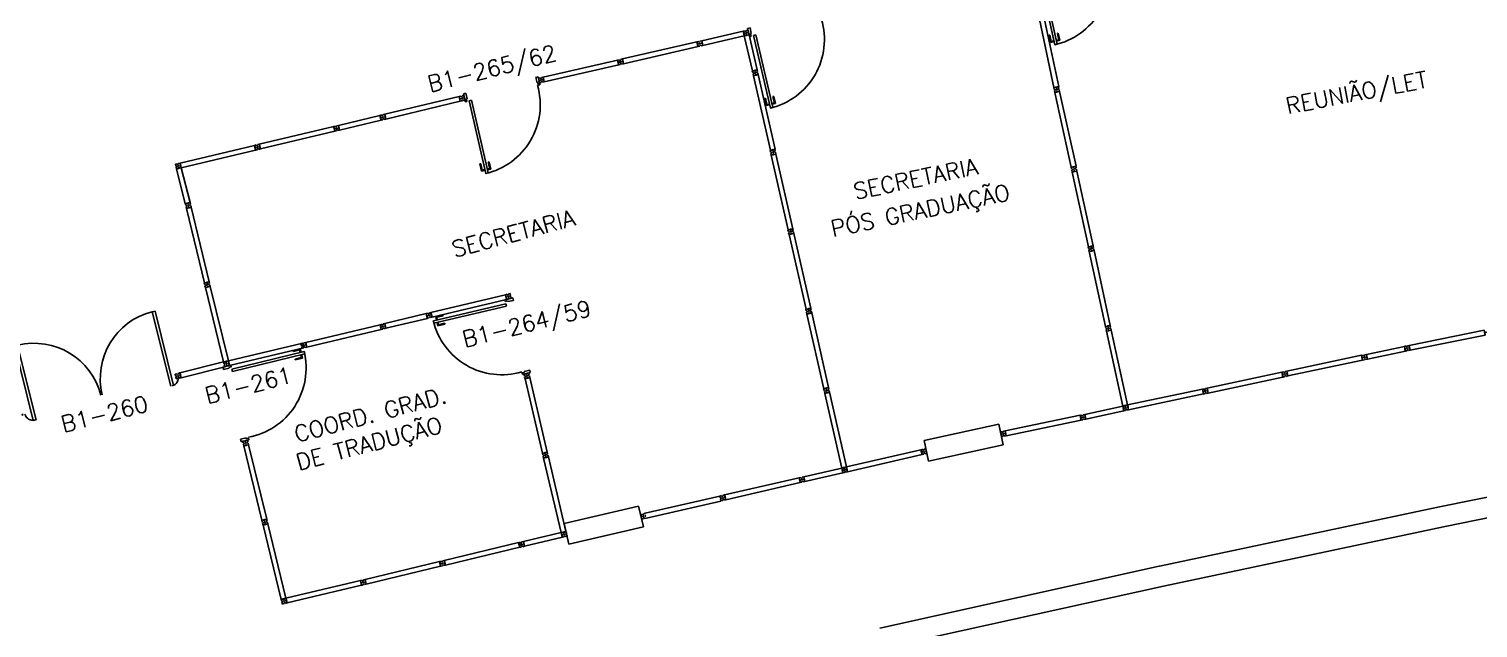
# Model space of a CAD drawing. Header units: millimetres. Extents: x 2757 to 3055, y 1102 to 1216.
# Drawn here: x 2809.81 to 2827.62, y 1180.28 to 1187.63 of the extents above; entities that cross this region are included whole.
import ezdxf

# ---------------------------------------------------------------- set-up
doc = ezdxf.new("R2010")
doc.units = ezdxf.units.MM
for name, color, linetype in [('BANC', 2, 'Continuous'), ('DIV', 2, 'Continuous'), ('ESC', 1, 'Continuous'), ('TEXTO', 2, 'Continuous'), ('TEXTO-ENDEREÇO', 2, 'Continuous')]:
    doc.layers.add(name, color=color, linetype=linetype)
doc.styles.add('UNB-100', font='simplex.shx', dxfattribs={"height": 0.2})
doc.styles.add('UNB-100-1', font='simplex.shx', dxfattribs={"height": 0.2})

# ---------------------------------------------------------------- blocks, each defined once
blk = doc.blocks.new('DIVMT-SLC')
for p, q in [((-0.03, 0.03), (-0.03, 0.006)), ((-0.008, 0.03), (-0.03, 0.03)), ((-0.0185, 0.006), (-0.03, 0.006)), ((-0.0185, -0.006), (-0.0185, 0.006)), ((-0.008, 0.03), (-0.008, 0.02)), ((-0.008, 0.02), (0.008, 0.02)), ((-0.0051, 0), (0.0051, 0)), ((0.0051, 0), (-0.0051, 0)), ((-0.0051, 0), (0.0051, 0)), ((0, -0.0051), (0, 0.0051)), ((0, 0.0051), (0, -0.0051)), ((0.008, 0.03), (0.008, 0.02)), ((0.008, 0.03), (0.03, 0.03)), ((0.0205, 0.006), (0.03, 0.006)), ((0.0205, -0.006), (0.0205, 0.006)), ((0.0205, 0.006), (0.0205, -0.006)), ((0.0205, 0.006), (0.03, 0.006)), ((0.97, 0.03), (0.03, 0.03)), ((0.03, 0.006), (0.03, 0.03)), ((0.03, -0.03), (0.03, 0.03)), ((0.03, -0.005), (0.03, 0.005)), ((0.97, -0.03), (0.97, 0.03)), ((0.97, 0.03), (0.97, 0.009)), ((0.97, 0.009), (0.97, 0.027)), ((0.9795, 0.006), (0.97, 0.006)), ((0.97, -0.005), (0.97, 0.005)), ((0.9795, 0.006), (0.9795, -0.006)), ((1.0051, 0), (0.9949, 0)), ((1, 0.0051), (1, -0.0051)), ((-0.0185, -0.006), (-0.03, -0.006)), ((-0.03, -0.03), (-0.03, -0.006)), ((-0.008, -0.03), (-0.03, -0.03)), ((-0.008, -0.03), (-0.008, -0.02)), ((-0.008, -0.02), (0.008, -0.02)), ((0.008, -0.03), (0.008, -0.02)), ((0.008, -0.03), (0.03, -0.03)), ((0.0205, -0.006), (0.03, -0.006)), ((0.0205, -0.006), (0.03, -0.006)), ((0.03, -0.006), (0.03, -0.03)), ((0.97, -0.03), (0.03, -0.03)), ((0.9795, -0.006), (0.97, -0.006)), ((0.97, -0.009), (0.97, -0.027))]:
    blk.add_line(p, q)
blk = doc.blocks.new('PDV2D-SLC')
at = {"layer": 'DIV'}
for p, q in [((0.03, 0.05), (0.06, 0.05)), ((0.03, 0.035), (0.03, 0.05)), ((0.03, -0.035), (0.03, 0.035)), ((0.06, 0.05), (0.06, -0.02)), ((0.941, 0.05), (0.941, -0.02)), ((0.971, 0.05), (0.941, 0.05)), ((0.971, 0.035), (0.971, 0.05)), ((0.971, -0.035), (0.971, 0.035)), ((0.03, -0.05), (0.03, -0.035)), ((0.05, -0.05), (0.03, -0.05)), ((0.05, -0.02), (0.06, -0.02)), ((0.05, -0.02), (0.05, -0.05)), ((0.079, -0.05), (0.109, -0.05)), ((0.079, -0.05), (0.079, -0.965)), ((0.109, -0.05), (0.109, -0.965)), ((0.951, -0.02), (0.941, -0.02)), ((0.951, -0.02), (0.951, -0.05)), ((0.951, -0.05), (0.971, -0.05)), ((0.971, -0.05), (0.971, -0.035)), ((0.109, -0.965), (0.079, -0.965))]:
    blk.add_line(p, q, dxfattribs=at)
at = {"layer": 'DIV', "color": 1}
for p, q in [((0.036, -0.925), (0.036, -0.835)), ((0.046, -0.835), (0.036, -0.835)), ((0.046, -0.915), (0.046, -0.835)), ((0.141, -0.915), (0.141, -0.835)), ((0.141, -0.835), (0.151, -0.835)), ((0.151, -0.925), (0.151, -0.835)), ((0.036, -0.925), (0.076, -0.925)), ((0.046, -0.915), (0.076, -0.915)), ((0.141, -0.915), (0.111, -0.915)), ((0.151, -0.925), (0.111, -0.925))]:
    blk.add_line(p, q, dxfattribs=at)
blk.add_arc((0.076, -0.1), 0.865, 270, 3.3214, dxfattribs=at)
blk = doc.blocks.new('ESCBSL-SLC')
for p, q in [((0.005, 3.105), (4.007, 3.105)), ((0.005, 3.105), (0.005, 2.905)), ((4.007, 3.105), (4.007, 0.005)), ((0.005, 2.905), (4.007, 2.905)), ((0.254, 1.755), (0.254, 2.905)), ((0.504, 1.755), (0.504, 2.905)), ((0.754, 1.755), (0.754, 2.905)), ((1.004, 1.755), (1.004, 2.905)), ((1.254, 1.755), (1.254, 2.905)), ((1.504, 1.755), (1.504, 2.905)), ((1.754, 1.755), (1.754, 2.905)), ((2.004, 1.755), (2.004, 2.905)), ((2.254, 1.755), (2.254, 2.905)), ((2.504, 1.755), (2.504, 2.905)), ((3.807, 2.905), (3.807, 0.005)), ((3.927, 2.905), (3.927, 0.005)), ((0.102, 1.755), (2.702, 1.755)), ((0.102, 1.755), (0.102, 1.655)), ((0.102, 1.655), (2.602, 1.655)), ((0.254, 1.555), (0.254, 1.655)), ((0.504, 1.555), (0.504, 1.655)), ((0.754, 1.555), (0.754, 1.655)), ((1.004, 1.555), (1.004, 1.655)), ((1.254, 1.555), (1.254, 1.655)), ((1.504, 1.555), (1.504, 1.655)), ((1.754, 1.555), (1.754, 1.655)), ((2.004, 1.555), (2.004, 1.655)), ((2.254, 1.555), (2.254, 1.655)), ((2.504, 1.252), (2.504, 1.655)), ((2.602, 1.655), (2.602, 1.252)), ((2.702, 1.755), (2.702, 1.152)), ((0.254, 1.555), (0.747, 1.555)), ((0.747, 1.555), (1.533, 1.555)), ((1.468, 1.555), (1.745, 1.555)), ((1.745, 1.555), (2.504, 1.555)), ((0.102, 1.252), (2.602, 1.252)), ((0.102, 1.252), (0.102, 1.152)), ((0.254, 1.352), (2.504, 1.352)), ((0.254, 1.252), (0.254, 1.352)), ((0.504, 1.252), (0.504, 1.352)), ((0.754, 1.252), (0.754, 1.352)), ((1.004, 1.252), (1.004, 1.352)), ((1.254, 1.252), (1.254, 1.352)), ((1.504, 1.252), (1.504, 1.352)), ((1.754, 1.252), (1.754, 1.352)), ((2.004, 1.252), (2.004, 1.352)), ((2.254, 1.252), (2.254, 1.352)), ((0.102, 1.152), (2.702, 1.152)), ((0.254, 0.005), (0.254, 1.152)), ((0.504, 0.005), (0.504, 1.152)), ((0.754, 0.005), (0.754, 1.152)), ((1.004, 0.005), (1.004, 1.152)), ((1.254, 0.005), (1.254, 1.152)), ((1.504, 0.005), (1.504, 1.152)), ((1.754, 0.005), (1.754, 1.152)), ((2.004, 0.005), (2.004, 1.152)), ((2.254, 0.005), (2.254, 1.152)), ((2.504, 0.005), (2.504, 1.152))]:
    blk.add_line(p, q)
blk = doc.blocks.new('PDVDP-SLC')
for p, q in [((0.112, 0.84), (0.112, -0.1)), ((0.147, 0.84), (0.112, 0.84)), ((0.147, 0.84), (0.147, -0.1)), ((1.853, 0.84), (1.888, 0.84)), ((1.853, 0.84), (1.853, -0.1)), ((1.888, 0.84), (1.888, -0.1)), ((0.009, 0), (-0.009, 0)), ((0, -0.012), (0, 0.01)), ((0.147, -0.1), (0.112, -0.1))]:
    blk.add_line(p, q)
for centre, radius, start, end in [((0.148, -0.002), 0.843, 0, 90), ((1.853, -0.002), 0.843, 90, 180), ((0.131, 0), 0.101, 180, 270), ((1.87, 0), 0.101, 270, 0)]:
    blk.add_arc(centre, radius, start, end)
blk = doc.blocks.new('MTT-SLC')
for p, q in [((-0.008, 0.03), (-0.03, 0.03)), ((-0.03, 0.03), (-0.03, 0.006)), ((-0.0185, 0.006), (-0.03, 0.006)), ((-0.0185, -0.006), (-0.0185, 0.006)), ((-0.008, 0.03), (-0.008, 0.02)), ((-0.008, 0.02), (0.008, 0.02)), ((-0.0051, 0), (0.0051, 0)), ((0, -0.0051), (0, 0.0051)), ((0.008, 0.03), (0.03, 0.03)), ((0.008, 0.03), (0.008, 0.02)), ((0.0205, -0.006), (0.0205, 0.006)), ((0.0205, 0.006), (0.03, 0.006)), ((0.03, 0.006), (0.03, 0.03)), ((-0.03, -0.03), (-0.03, -0.006)), ((-0.0185, -0.006), (-0.03, -0.006)), ((-0.008, -0.03), (-0.03, -0.03)), ((-0.008, -0.02), (0.008, -0.02)), ((-0.008, -0.03), (-0.008, -0.02)), ((0.008, -0.03), (0.008, -0.02)), ((0.008, -0.03), (0.03, -0.03)), ((0.0205, -0.006), (0.03, -0.006)), ((0.03, -0.006), (0.03, -0.03))]:
    blk.add_line(p, q)

msp = doc.modelspace()

# ---------------------------------------------------------------- linework, layer by layer
at = {"layer": 'BANC'}
for p, q in [((2830.592, 1182.462), (2827.144, 1181.763)), ((2830.642, 1182.217), (2827.193, 1181.518)), ((2827.142, 1181.762), (2823.7, 1181.034)), ((2827.193, 1181.518), (2823.751, 1180.789)), ((2823.697, 1181.033), (2820.262, 1180.275)), ((2823.751, 1180.789), (2820.315, 1180.031))]:
    msp.add_line(p, q, dxfattribs=at)
at = {"layer": 'DIV'}
for p, q in [((2818.643, 1187.618), (2818.62, 1187.612)), ((2818.643, 1187.618), (2818.62, 1187.612)), ((2818.644, 1187.618), (2818.62, 1187.612)), ((2818.623, 1187.601), (2818.62, 1187.612)), ((2818.623, 1187.601), (2818.62, 1187.612)), ((2818.623, 1187.601), (2818.62, 1187.612)), ((2818.648, 1187.596), (2818.643, 1187.618)), ((2818.648, 1187.596), (2818.643, 1187.618)), ((2818.648, 1187.596), (2818.644, 1187.618)), ((2818.037, 1187.479), (2818.016, 1187.474)), ((2818.016, 1187.474), (2818.021, 1187.45)), ((2818.032, 1187.453), (2818.021, 1187.45)), ((2818.035, 1187.441), (2818.024, 1187.439)), ((2818.029, 1187.415), (2818.024, 1187.439)), ((2818.035, 1187.441), (2818.032, 1187.453)), ((2818.037, 1187.479), (2818.039, 1187.469)), ((2818.039, 1187.469), (2818.055, 1187.472)), ((2818.047, 1187.45), (2818.056, 1187.452)), ((2818.056, 1187.452), (2818.047, 1187.45)), ((2818.047, 1187.45), (2818.056, 1187.452)), ((2818.05, 1187.456), (2818.053, 1187.446)), ((2818.053, 1187.446), (2818.05, 1187.456)), ((2818.053, 1187.482), (2818.074, 1187.487)), ((2818.053, 1187.482), (2818.055, 1187.472)), ((2818.07, 1187.461), (2818.079, 1187.464)), ((2818.07, 1187.461), (2818.079, 1187.464)), ((2818.07, 1187.461), (2818.073, 1187.45)), ((2818.073, 1187.45), (2818.07, 1187.461)), ((2818.073, 1187.45), (2818.082, 1187.452)), ((2818.073, 1187.45), (2818.082, 1187.452)), ((2818.585, 1187.604), (2818.074, 1187.487)), ((2818.087, 1187.428), (2818.074, 1187.487)), ((2818.079, 1187.464), (2818.074, 1187.487)), ((2818.082, 1187.453), (2818.08, 1187.463)), ((2818.082, 1187.452), (2818.087, 1187.428)), ((2818.598, 1187.546), (2818.087, 1187.428)), ((2818.585, 1187.604), (2818.608, 1187.61)), ((2818.585, 1187.604), (2818.608, 1187.61)), ((2818.585, 1187.604), (2818.608, 1187.61)), ((2818.598, 1187.546), (2818.585, 1187.604)), ((2818.585, 1187.604), (2818.59, 1187.584)), ((2818.59, 1187.583), (2818.585, 1187.604)), ((2818.59, 1187.583), (2818.585, 1187.604)), ((2818.59, 1187.583), (2818.585, 1187.604)), ((2818.59, 1187.584), (2818.586, 1187.601)), ((2818.59, 1187.583), (2818.6, 1187.585)), ((2818.59, 1187.583), (2818.6, 1187.585)), ((2818.59, 1187.583), (2818.6, 1187.585)), ((2818.6, 1187.583), (2818.59, 1187.581)), ((2818.593, 1187.57), (2818.591, 1187.58)), ((2818.602, 1187.571), (2818.593, 1187.569)), ((2818.593, 1187.567), (2818.603, 1187.57)), ((2818.593, 1187.567), (2818.598, 1187.546)), ((2818.594, 1187.567), (2818.603, 1187.569)), ((2818.594, 1187.567), (2818.603, 1187.569)), ((2818.594, 1187.567), (2818.599, 1187.546)), ((2818.594, 1187.567), (2818.599, 1187.546)), ((2818.594, 1187.566), (2818.598, 1187.549)), ((2818.598, 1187.546), (2818.657, 1187.559)), ((2818.622, 1187.551), (2818.598, 1187.546)), ((2818.699, 1187.117), (2818.598, 1187.546)), ((2818.599, 1187.546), (2818.657, 1187.559)), ((2818.599, 1187.546), (2818.657, 1187.559)), ((2818.622, 1187.551), (2818.599, 1187.546)), ((2818.622, 1187.551), (2818.599, 1187.546)), ((2818.6, 1187.585), (2818.603, 1187.569)), ((2818.6, 1187.585), (2818.603, 1187.569)), ((2818.6, 1187.585), (2818.603, 1187.57)), ((2818.6, 1187.583), (2818.602, 1187.571)), ((2818.611, 1187.598), (2818.608, 1187.61)), ((2818.611, 1187.598), (2818.608, 1187.61)), ((2818.611, 1187.598), (2818.608, 1187.61)), ((2818.611, 1187.598), (2818.623, 1187.601)), ((2818.611, 1187.598), (2818.623, 1187.601)), ((2818.611, 1187.598), (2818.623, 1187.601)), ((2818.626, 1187.583), (2818.616, 1187.581)), ((2818.626, 1187.583), (2818.616, 1187.581)), ((2818.616, 1187.581), (2818.626, 1187.583)), ((2818.616, 1187.581), (2818.626, 1187.583)), ((2818.626, 1187.583), (2818.616, 1187.581)), ((2818.616, 1187.581), (2818.626, 1187.583)), ((2818.626, 1187.583), (2818.616, 1187.581)), ((2818.62, 1187.587), (2818.622, 1187.577)), ((2818.62, 1187.587), (2818.622, 1187.577)), ((2818.622, 1187.577), (2818.62, 1187.587)), ((2818.62, 1187.587), (2818.622, 1187.577)), ((2818.62, 1187.587), (2818.622, 1187.577)), ((2818.622, 1187.577), (2818.62, 1187.587)), ((2818.62, 1187.587), (2818.622, 1187.577)), ((2818.62, 1187.587), (2818.622, 1187.577)), ((2818.622, 1187.577), (2818.62, 1187.587)), ((2818.62, 1187.587), (2818.622, 1187.577)), ((2818.631, 1187.563), (2818.62, 1187.56)), ((2818.62, 1187.56), (2818.631, 1187.563)), ((2818.62, 1187.56), (2818.631, 1187.563)), ((2818.631, 1187.563), (2818.62, 1187.56)), ((2818.62, 1187.56), (2818.631, 1187.563)), ((2818.631, 1187.563), (2818.62, 1187.56)), ((2818.62, 1187.56), (2818.622, 1187.551)), ((2818.62, 1187.56), (2818.622, 1187.551)), ((2818.62, 1187.56), (2818.622, 1187.551)), ((2818.62, 1187.56), (2818.622, 1187.551)), ((2818.62, 1187.56), (2818.622, 1187.551)), ((2818.62, 1187.56), (2818.622, 1187.551)), ((2818.623, 1187.551), (2818.633, 1187.554)), ((2818.623, 1187.551), (2818.633, 1187.554)), ((2818.623, 1187.551), (2818.632, 1187.554)), ((2818.631, 1187.563), (2818.634, 1187.554)), ((2818.631, 1187.563), (2818.634, 1187.554)), ((2818.631, 1187.563), (2818.634, 1187.554)), ((2818.631, 1187.563), (2818.634, 1187.554)), ((2818.631, 1187.563), (2818.633, 1187.554)), ((2818.631, 1187.563), (2818.633, 1187.554)), ((2818.633, 1187.554), (2818.657, 1187.559)), ((2818.634, 1187.554), (2818.657, 1187.559)), ((2818.634, 1187.554), (2818.657, 1187.559)), ((2818.648, 1187.596), (2818.639, 1187.594)), ((2818.648, 1187.596), (2818.639, 1187.594)), ((2818.648, 1187.596), (2818.639, 1187.594)), ((2818.639, 1187.594), (2818.642, 1187.578)), ((2818.639, 1187.594), (2818.642, 1187.578)), ((2818.639, 1187.594), (2818.642, 1187.578)), ((2818.652, 1187.581), (2818.642, 1187.578)), ((2818.652, 1187.581), (2818.642, 1187.578)), ((2818.652, 1187.581), (2818.642, 1187.578)), ((2818.652, 1187.581), (2818.657, 1187.559)), ((2818.652, 1187.581), (2818.657, 1187.559)), ((2818.652, 1187.581), (2818.657, 1187.559)), ((2818.757, 1187.131), (2818.657, 1187.559)), ((2818.05, 1187.42), (2818.029, 1187.415)), ((2818.048, 1187.43), (2818.064, 1187.433)), ((2818.05, 1187.42), (2818.048, 1187.43)), ((2818.066, 1187.424), (2818.064, 1187.433)), ((2818.066, 1187.424), (2818.087, 1187.428)), ((2818.699, 1187.117), (2818.757, 1187.131)), ((2818.719, 1187.122), (2818.702, 1187.118)), ((2818.724, 1187.114), (2818.722, 1187.123)), ((2818.723, 1187.123), (2818.733, 1187.125)), ((2818.736, 1187.116), (2818.724, 1187.114)), ((2818.74, 1187.096), (2818.73, 1187.094)), ((2818.736, 1187.09), (2818.733, 1187.1)), ((2818.736, 1187.116), (2818.734, 1187.126)), ((2818.757, 1187.131), (2818.737, 1187.126)), ((2818.737, 1187.126), (2818.754, 1187.13)), ((2815.105, 1186.744), (2815.164, 1186.758)), ((2815.129, 1186.749), (2815.105, 1186.744)), ((2815.132, 1186.781), (2815.123, 1186.779)), ((2815.132, 1186.781), (2815.123, 1186.779)), ((2815.123, 1186.779), (2815.132, 1186.781)), ((2815.126, 1186.785), (2815.129, 1186.775)), ((2815.126, 1186.785), (2815.129, 1186.775)), ((2815.129, 1186.775), (2815.126, 1186.785)), ((2815.126, 1186.785), (2815.129, 1186.775)), ((2815.126, 1186.759), (2815.138, 1186.761)), ((2815.126, 1186.759), (2815.129, 1186.749)), ((2815.138, 1186.761), (2815.14, 1186.752)), ((2814.119, 1186.57), (2813.609, 1186.448)), ((2814.119, 1186.57), (2814.124, 1186.55)), ((2814.133, 1186.512), (2814.119, 1186.57)), ((2814.124, 1186.55), (2814.119, 1186.567)), ((2814.133, 1186.549), (2814.124, 1186.547)), ((2814.127, 1186.536), (2814.124, 1186.546)), ((2814.133, 1186.549), (2814.136, 1186.537)), ((2814.16, 1186.549), (2814.15, 1186.547)), ((2814.154, 1186.553), (2814.156, 1186.543)), ((2813.572, 1186.44), (2813.55, 1186.434)), ((2813.55, 1186.434), (2813.556, 1186.411)), ((2813.567, 1186.414), (2813.556, 1186.411)), ((2813.57, 1186.402), (2813.559, 1186.399)), ((2813.564, 1186.376), (2813.559, 1186.399)), ((2813.586, 1186.381), (2813.564, 1186.376)), ((2813.57, 1186.402), (2813.567, 1186.414)), ((2813.572, 1186.44), (2813.574, 1186.43)), ((2813.574, 1186.43), (2813.59, 1186.434)), ((2813.582, 1186.411), (2813.591, 1186.413)), ((2813.591, 1186.413), (2813.582, 1186.411)), ((2813.582, 1186.411), (2813.591, 1186.413)), ((2813.583, 1186.391), (2813.599, 1186.395)), ((2813.586, 1186.381), (2813.583, 1186.391)), ((2813.585, 1186.417), (2813.588, 1186.407)), ((2813.588, 1186.407), (2813.585, 1186.417)), ((2813.587, 1186.443), (2813.609, 1186.448)), ((2813.587, 1186.443), (2813.59, 1186.434)), ((2813.601, 1186.385), (2813.599, 1186.395)), ((2813.601, 1186.385), (2813.623, 1186.39)), ((2813.605, 1186.423), (2813.614, 1186.425)), ((2813.605, 1186.423), (2813.614, 1186.425)), ((2813.605, 1186.423), (2813.608, 1186.411)), ((2813.608, 1186.411), (2813.605, 1186.423)), ((2813.608, 1186.411), (2813.617, 1186.413)), ((2813.608, 1186.411), (2813.617, 1186.413)), ((2813.623, 1186.39), (2813.609, 1186.448)), ((2813.614, 1186.425), (2813.609, 1186.448)), ((2813.617, 1186.414), (2813.615, 1186.424)), ((2813.617, 1186.413), (2813.623, 1186.39)), ((2814.133, 1186.512), (2813.623, 1186.39)), ((2814.136, 1186.537), (2814.127, 1186.535)), ((2814.128, 1186.532), (2814.132, 1186.515)), ((2811.605, 1185.97), (2811.628, 1185.976)), ((2811.61, 1185.949), (2811.605, 1185.97)), ((2811.61, 1185.949), (2811.62, 1185.951)), ((2811.614, 1185.933), (2811.624, 1185.936)), ((2811.614, 1185.933), (2811.619, 1185.912)), ((2811.619, 1185.912), (2811.677, 1185.927)), ((2811.643, 1185.918), (2811.619, 1185.912)), ((2811.727, 1185.485), (2811.619, 1185.912)), ((2811.62, 1185.951), (2811.624, 1185.936)), ((2811.631, 1185.965), (2811.628, 1185.976)), ((2811.631, 1185.965), (2811.642, 1185.968)), ((2811.636, 1185.947), (2811.646, 1185.95)), ((2811.646, 1185.95), (2811.636, 1185.947)), ((2811.663, 1185.985), (2811.64, 1185.979)), ((2811.642, 1185.968), (2811.64, 1185.979)), ((2811.64, 1185.953), (2811.642, 1185.943)), ((2811.642, 1185.943), (2811.64, 1185.953)), ((2811.64, 1185.953), (2811.642, 1185.943)), ((2811.64, 1185.927), (2811.652, 1185.93)), ((2811.652, 1185.93), (2811.64, 1185.927)), ((2811.64, 1185.927), (2811.643, 1185.918)), ((2811.64, 1185.927), (2811.643, 1185.918)), ((2811.643, 1185.918), (2811.653, 1185.921)), ((2811.652, 1185.93), (2811.654, 1185.921)), ((2811.652, 1185.93), (2811.654, 1185.921)), ((2811.654, 1185.921), (2811.677, 1185.927)), ((2811.668, 1185.963), (2811.658, 1185.961)), ((2811.658, 1185.961), (2811.662, 1185.946)), ((2811.672, 1185.948), (2811.662, 1185.946)), ((2811.668, 1185.963), (2811.663, 1185.985)), ((2811.672, 1185.948), (2811.677, 1185.927)), ((2811.785, 1185.5), (2811.677, 1185.927)), ((2811.727, 1185.485), (2811.785, 1185.5)), ((2811.748, 1185.491), (2811.73, 1185.486)), ((2811.753, 1185.482), (2811.751, 1185.491)), ((2811.752, 1185.492), (2811.761, 1185.494)), ((2811.765, 1185.485), (2811.753, 1185.482)), ((2811.765, 1185.485), (2811.762, 1185.494)), ((2811.785, 1185.5), (2811.765, 1185.495)), ((2811.765, 1185.495), (2811.783, 1185.499)), ((2811.769, 1185.465), (2811.759, 1185.462)), ((2811.765, 1185.459), (2811.762, 1185.469)), ((2814.689, 1184.136), (2814.179, 1184.014)), ((2814.702, 1184.078), (2814.193, 1183.956)), ((2814.702, 1184.078), (2814.689, 1184.136)), ((2814.689, 1184.136), (2814.693, 1184.115)), ((2814.693, 1184.115), (2814.689, 1184.133)), ((2814.703, 1184.115), (2814.694, 1184.113)), ((2814.697, 1184.102), (2814.694, 1184.112)), ((2814.706, 1184.103), (2814.697, 1184.101)), ((2814.698, 1184.098), (2814.702, 1184.08)), ((2814.703, 1184.115), (2814.706, 1184.103)), ((2814.73, 1184.115), (2814.72, 1184.113)), ((2814.723, 1184.119), (2814.726, 1184.109)), ((2814.142, 1184.005), (2814.12, 1184)), ((2814.12, 1184), (2814.126, 1183.977)), ((2814.137, 1183.98), (2814.126, 1183.977)), ((2814.14, 1183.968), (2814.129, 1183.965)), ((2814.134, 1183.942), (2814.129, 1183.965)), ((2814.156, 1183.947), (2814.134, 1183.942)), ((2814.14, 1183.968), (2814.137, 1183.98)), ((2814.142, 1184.005), (2814.144, 1183.996)), ((2814.144, 1183.996), (2814.159, 1183.999)), ((2814.151, 1183.977), (2814.161, 1183.979)), ((2814.161, 1183.979), (2814.151, 1183.977)), ((2814.151, 1183.977), (2814.161, 1183.979)), ((2814.153, 1183.957), (2814.169, 1183.961)), ((2814.156, 1183.947), (2814.153, 1183.957)), ((2814.158, 1183.973), (2814.155, 1183.983)), ((2814.155, 1183.983), (2814.158, 1183.973)), ((2814.157, 1184.009), (2814.179, 1184.014)), ((2814.157, 1184.009), (2814.159, 1183.999)), ((2814.171, 1183.951), (2814.169, 1183.961)), ((2814.171, 1183.951), (2814.193, 1183.956)), ((2814.175, 1183.989), (2814.184, 1183.991)), ((2814.175, 1183.989), (2814.184, 1183.991)), ((2814.178, 1183.977), (2814.175, 1183.989)), ((2814.175, 1183.989), (2814.178, 1183.977)), ((2814.178, 1183.977), (2814.187, 1183.979)), ((2814.178, 1183.977), (2814.187, 1183.979)), ((2814.184, 1183.991), (2814.179, 1184.014)), ((2814.193, 1183.956), (2814.179, 1184.014)), ((2814.187, 1183.98), (2814.184, 1183.99)), ((2814.187, 1183.979), (2814.193, 1183.956)), ((2826.711, 1183.734), (2826.244, 1183.635)), ((2826.723, 1183.675), (2826.711, 1183.734)), ((2826.711, 1183.734), (2826.715, 1183.714)), ((2826.715, 1183.714), (2826.711, 1183.731)), ((2826.725, 1183.713), (2826.716, 1183.711)), ((2826.718, 1183.7), (2826.716, 1183.71)), ((2826.728, 1183.701), (2826.718, 1183.699)), ((2826.719, 1183.696), (2826.723, 1183.678)), ((2826.725, 1183.713), (2826.728, 1183.701)), ((2826.751, 1183.712), (2826.741, 1183.71)), ((2826.745, 1183.716), (2826.747, 1183.706)), ((2812.198, 1183.542), (2811.66, 1183.407)), ((2826.207, 1183.627), (2826.185, 1183.623)), ((2826.185, 1183.623), (2826.19, 1183.599)), ((2826.201, 1183.602), (2826.19, 1183.599)), ((2826.204, 1183.59), (2826.192, 1183.588)), ((2826.197, 1183.564), (2826.192, 1183.588)), ((2826.219, 1183.569), (2826.197, 1183.564)), ((2826.204, 1183.59), (2826.201, 1183.602)), ((2826.207, 1183.627), (2826.209, 1183.618)), ((2826.209, 1183.618), (2826.224, 1183.621)), ((2826.216, 1183.599), (2826.226, 1183.601)), ((2826.226, 1183.601), (2826.216, 1183.599)), ((2826.216, 1183.599), (2826.226, 1183.601)), ((2826.217, 1183.578), (2826.233, 1183.582)), ((2826.219, 1183.569), (2826.217, 1183.578)), ((2826.22, 1183.605), (2826.222, 1183.595)), ((2826.222, 1183.595), (2826.22, 1183.605)), ((2826.222, 1183.631), (2826.244, 1183.635)), ((2826.222, 1183.631), (2826.224, 1183.621)), ((2826.235, 1183.572), (2826.233, 1183.582)), ((2826.235, 1183.572), (2826.256, 1183.577)), ((2826.239, 1183.61), (2826.249, 1183.612)), ((2826.239, 1183.61), (2826.249, 1183.612)), ((2826.239, 1183.61), (2826.242, 1183.598)), ((2826.242, 1183.598), (2826.239, 1183.61)), ((2826.242, 1183.598), (2826.251, 1183.6)), ((2826.242, 1183.598), (2826.251, 1183.6)), ((2826.256, 1183.577), (2826.244, 1183.635)), ((2826.249, 1183.612), (2826.244, 1183.635)), ((2826.251, 1183.601), (2826.249, 1183.611)), ((2826.251, 1183.6), (2826.256, 1183.577)), ((2826.723, 1183.675), (2826.256, 1183.577)), ((2811.623, 1183.398), (2811.601, 1183.393)), ((2811.601, 1183.393), (2811.607, 1183.37)), ((2811.618, 1183.372), (2811.607, 1183.37)), ((2811.621, 1183.361), (2811.61, 1183.358)), ((2811.616, 1183.335), (2811.61, 1183.358)), ((2811.637, 1183.34), (2811.616, 1183.335)), ((2811.621, 1183.361), (2811.618, 1183.372)), ((2811.623, 1183.398), (2811.625, 1183.389)), ((2811.625, 1183.389), (2811.641, 1183.392)), ((2811.633, 1183.37), (2811.643, 1183.372)), ((2811.643, 1183.372), (2811.633, 1183.37)), ((2811.633, 1183.37), (2811.643, 1183.372)), ((2811.635, 1183.35), (2811.65, 1183.354)), ((2811.637, 1183.34), (2811.635, 1183.35)), ((2811.637, 1183.376), (2811.639, 1183.366)), ((2811.639, 1183.366), (2811.637, 1183.376)), ((2811.638, 1183.402), (2811.66, 1183.407)), ((2811.638, 1183.402), (2811.641, 1183.392)), ((2811.653, 1183.344), (2811.65, 1183.354)), ((2811.653, 1183.344), (2811.674, 1183.349)), ((2811.656, 1183.382), (2811.666, 1183.384)), ((2811.656, 1183.382), (2811.666, 1183.384)), ((2811.656, 1183.382), (2811.659, 1183.37)), ((2811.659, 1183.37), (2811.656, 1183.382)), ((2811.659, 1183.37), (2811.668, 1183.373)), ((2811.659, 1183.37), (2811.668, 1183.373)), ((2811.674, 1183.349), (2811.66, 1183.407)), ((2811.666, 1183.384), (2811.66, 1183.407)), ((2811.668, 1183.374), (2811.666, 1183.383)), ((2811.668, 1183.373), (2811.674, 1183.349)), ((2812.212, 1183.483), (2811.674, 1183.349)), ((2823.25, 1183.001), (2822.784, 1182.899)), ((2823.263, 1182.943), (2823.25, 1183.001)), ((2823.25, 1183.001), (2823.254, 1182.981)), ((2823.254, 1182.981), (2823.25, 1182.998)), ((2823.284, 1182.983), (2823.287, 1182.974)), ((2822.746, 1182.89), (2822.725, 1182.886)), ((2822.725, 1182.886), (2822.73, 1182.862)), ((2822.741, 1182.865), (2822.73, 1182.862)), ((2822.744, 1182.853), (2822.733, 1182.85)), ((2822.738, 1182.827), (2822.733, 1182.85)), ((2822.759, 1182.832), (2822.738, 1182.827)), ((2822.744, 1182.853), (2822.741, 1182.865)), ((2822.746, 1182.89), (2822.749, 1182.881)), ((2822.749, 1182.881), (2822.764, 1182.884)), ((2822.756, 1182.862), (2822.766, 1182.864)), ((2822.766, 1182.864), (2822.756, 1182.862)), ((2822.756, 1182.862), (2822.766, 1182.864)), ((2822.757, 1182.841), (2822.773, 1182.845)), ((2822.759, 1182.832), (2822.757, 1182.841)), ((2822.76, 1182.868), (2822.762, 1182.858)), ((2822.762, 1182.858), (2822.76, 1182.868)), ((2822.762, 1182.894), (2822.784, 1182.899)), ((2822.762, 1182.894), (2822.764, 1182.884)), ((2822.775, 1182.835), (2822.773, 1182.845)), ((2822.775, 1182.835), (2822.797, 1182.84)), ((2822.779, 1182.873), (2822.789, 1182.875)), ((2822.779, 1182.873), (2822.789, 1182.875)), ((2822.779, 1182.873), (2822.782, 1182.861)), ((2822.782, 1182.861), (2822.779, 1182.873)), ((2822.782, 1182.861), (2822.791, 1182.863)), ((2822.782, 1182.861), (2822.791, 1182.863)), ((2822.797, 1182.84), (2822.784, 1182.899)), ((2822.789, 1182.875), (2822.784, 1182.899)), ((2822.791, 1182.864), (2822.789, 1182.874)), ((2822.791, 1182.863), (2822.797, 1182.84)), ((2823.263, 1182.943), (2822.797, 1182.84)), ((2823.264, 1182.98), (2823.255, 1182.978)), ((2823.257, 1182.967), (2823.255, 1182.977)), ((2823.267, 1182.968), (2823.258, 1182.966)), ((2823.258, 1182.963), (2823.262, 1182.946)), ((2823.264, 1182.98), (2823.267, 1182.968)), ((2823.291, 1182.98), (2823.281, 1182.977)), ((2821.726, 1182.777), (2820.807, 1182.576)), ((2821.781, 1182.523), (2821.726, 1182.777)), ((2820.791, 1182.47), (2820.77, 1182.465)), ((2820.77, 1182.465), (2820.775, 1182.442)), ((2820.791, 1182.47), (2820.794, 1182.46)), ((2820.794, 1182.46), (2820.809, 1182.464)), ((2820.807, 1182.437), (2820.805, 1182.447)), ((2820.805, 1182.447), (2820.807, 1182.437)), ((2820.863, 1182.322), (2820.807, 1182.576)), ((2820.807, 1182.473), (2820.829, 1182.478)), ((2820.807, 1182.473), (2820.809, 1182.464)), ((2820.824, 1182.453), (2820.834, 1182.455)), ((2820.824, 1182.453), (2820.834, 1182.455)), ((2820.827, 1182.441), (2820.824, 1182.453)), ((2820.824, 1182.453), (2820.827, 1182.441)), ((2821.781, 1182.523), (2820.863, 1182.322)), ((2820.786, 1182.444), (2820.775, 1182.442)), ((2820.789, 1182.433), (2820.778, 1182.43)), ((2820.783, 1182.407), (2820.778, 1182.43)), ((2820.804, 1182.411), (2820.783, 1182.407)), ((2820.789, 1182.433), (2820.786, 1182.444)), ((2820.801, 1182.441), (2820.811, 1182.443)), ((2820.811, 1182.443), (2820.801, 1182.441)), ((2820.801, 1182.441), (2820.811, 1182.443)), ((2820.802, 1182.421), (2820.818, 1182.425)), ((2820.804, 1182.411), (2820.802, 1182.421)), ((2820.82, 1182.415), (2820.818, 1182.425)), ((2820.82, 1182.415), (2820.841, 1182.419)), ((2820.827, 1182.441), (2820.836, 1182.443)), ((2820.827, 1182.441), (2820.836, 1182.443)), ((2819.293, 1182.124), (2819.271, 1182.119)), ((2819.271, 1182.119), (2819.277, 1182.095)), ((2819.288, 1182.098), (2819.277, 1182.095)), ((2819.291, 1182.086), (2819.288, 1182.098)), ((2819.293, 1182.124), (2819.295, 1182.114)), ((2819.295, 1182.114), (2819.311, 1182.118)), ((2819.302, 1182.095), (2819.312, 1182.097)), ((2819.312, 1182.097), (2819.302, 1182.095)), ((2819.302, 1182.095), (2819.312, 1182.097)), ((2819.306, 1182.101), (2819.308, 1182.091)), ((2819.308, 1182.091), (2819.306, 1182.101)), ((2819.308, 1182.127), (2819.33, 1182.132)), ((2819.308, 1182.127), (2819.311, 1182.118)), ((2819.326, 1182.107), (2819.335, 1182.109)), ((2819.326, 1182.107), (2819.335, 1182.109)), ((2819.326, 1182.107), (2819.329, 1182.095)), ((2819.329, 1182.095), (2819.326, 1182.107)), ((2819.329, 1182.095), (2819.338, 1182.097)), ((2819.329, 1182.095), (2819.338, 1182.097)), ((2819.795, 1182.239), (2819.33, 1182.132)), ((2819.343, 1182.074), (2819.33, 1182.132)), ((2819.335, 1182.109), (2819.33, 1182.132)), ((2819.338, 1182.098), (2819.335, 1182.108)), ((2819.338, 1182.097), (2819.343, 1182.074)), ((2819.809, 1182.181), (2819.343, 1182.074)), ((2819.809, 1182.181), (2819.795, 1182.239)), ((2819.795, 1182.239), (2819.8, 1182.219)), ((2819.8, 1182.219), (2819.796, 1182.236)), ((2819.81, 1182.218), (2819.801, 1182.216)), ((2819.803, 1182.205), (2819.801, 1182.215)), ((2819.813, 1182.206), (2819.803, 1182.204)), ((2819.804, 1182.201), (2819.808, 1182.184)), ((2819.81, 1182.218), (2819.813, 1182.206)), ((2819.836, 1182.218), (2819.826, 1182.215)), ((2819.83, 1182.222), (2819.832, 1182.212)), ((2819.291, 1182.086), (2819.279, 1182.084)), ((2819.285, 1182.06), (2819.279, 1182.084)), ((2819.306, 1182.065), (2819.285, 1182.06)), ((2819.304, 1182.075), (2819.32, 1182.079)), ((2819.306, 1182.065), (2819.304, 1182.075)), ((2819.322, 1182.069), (2819.32, 1182.079)), ((2819.322, 1182.069), (2819.343, 1182.074)), ((2817.299, 1181.771), (2816.383, 1181.559)), ((2817.358, 1181.517), (2817.299, 1181.771)), ((2817.381, 1181.684), (2818.297, 1181.893)), ((2817.394, 1181.625), (2818.311, 1181.834)), ((2816.442, 1181.305), (2816.383, 1181.559)), ((2817.344, 1181.675), (2817.322, 1181.67)), ((2817.322, 1181.67), (2817.328, 1181.647)), ((2817.339, 1181.649), (2817.328, 1181.647)), ((2817.342, 1181.638), (2817.33, 1181.635)), ((2817.336, 1181.612), (2817.33, 1181.635)), ((2817.357, 1181.617), (2817.336, 1181.612)), ((2817.342, 1181.638), (2817.339, 1181.649)), ((2817.344, 1181.675), (2817.346, 1181.665)), ((2817.346, 1181.665), (2817.362, 1181.669)), ((2817.353, 1181.647), (2817.363, 1181.649)), ((2817.363, 1181.649), (2817.353, 1181.647)), ((2817.353, 1181.647), (2817.363, 1181.649)), ((2817.355, 1181.627), (2817.371, 1181.63)), ((2817.357, 1181.617), (2817.355, 1181.627)), ((2817.359, 1181.643), (2817.357, 1181.653)), ((2817.357, 1181.653), (2817.359, 1181.643)), ((2817.359, 1181.679), (2817.381, 1181.684)), ((2817.359, 1181.679), (2817.362, 1181.669)), ((2817.373, 1181.62), (2817.371, 1181.63)), ((2817.373, 1181.62), (2817.394, 1181.625)), ((2817.377, 1181.658), (2817.386, 1181.66)), ((2817.377, 1181.658), (2817.386, 1181.66)), ((2817.38, 1181.647), (2817.377, 1181.658)), ((2817.377, 1181.658), (2817.38, 1181.647)), ((2817.38, 1181.647), (2817.389, 1181.649)), ((2817.38, 1181.647), (2817.389, 1181.649)), ((2816.347, 1181.447), (2815.883, 1181.337)), ((2816.361, 1181.389), (2815.897, 1181.278)), ((2816.347, 1181.447), (2816.352, 1181.427)), ((2816.361, 1181.389), (2816.347, 1181.447)), ((2816.352, 1181.427), (2816.348, 1181.445)), ((2816.362, 1181.426), (2816.353, 1181.424)), ((2816.355, 1181.413), (2816.353, 1181.423)), ((2816.365, 1181.415), (2816.356, 1181.412)), ((2816.356, 1181.41), (2816.36, 1181.392)), ((2816.362, 1181.426), (2816.365, 1181.415)), ((2816.388, 1181.426), (2816.378, 1181.424)), ((2816.382, 1181.43), (2816.385, 1181.42)), ((2817.358, 1181.517), (2816.442, 1181.305)), ((2815.846, 1181.328), (2815.824, 1181.323)), ((2815.824, 1181.323), (2815.83, 1181.299)), ((2815.841, 1181.302), (2815.83, 1181.299)), ((2815.844, 1181.29), (2815.833, 1181.288)), ((2815.838, 1181.264), (2815.833, 1181.288)), ((2815.86, 1181.27), (2815.838, 1181.264)), ((2815.844, 1181.29), (2815.841, 1181.302)), ((2815.846, 1181.328), (2815.848, 1181.318)), ((2815.848, 1181.318), (2815.864, 1181.322)), ((2815.856, 1181.299), (2815.866, 1181.302)), ((2815.866, 1181.302), (2815.856, 1181.299)), ((2815.856, 1181.299), (2815.866, 1181.302)), ((2815.857, 1181.279), (2815.873, 1181.283)), ((2815.86, 1181.27), (2815.857, 1181.279)), ((2815.859, 1181.306), (2815.862, 1181.296)), ((2815.862, 1181.296), (2815.859, 1181.306)), ((2815.861, 1181.332), (2815.883, 1181.337)), ((2815.861, 1181.332), (2815.864, 1181.322)), ((2815.875, 1181.273), (2815.873, 1181.283)), ((2815.875, 1181.273), (2815.897, 1181.278)), ((2815.879, 1181.311), (2815.888, 1181.313)), ((2815.879, 1181.311), (2815.888, 1181.313)), ((2815.879, 1181.311), (2815.882, 1181.299)), ((2815.882, 1181.299), (2815.879, 1181.311)), ((2815.882, 1181.299), (2815.891, 1181.302)), ((2815.882, 1181.299), (2815.891, 1181.302)), ((2815.897, 1181.278), (2815.883, 1181.337)), ((2815.888, 1181.313), (2815.883, 1181.337)), ((2815.891, 1181.303), (2815.889, 1181.312)), ((2815.891, 1181.302), (2815.897, 1181.278))]:
    msp.add_line(p, q, dxfattribs=at)

# ---------------------------------------------------------------- block references
for name, p, rotation in [('PDV2D-SLC', (2822.128, 1188.363), 12.42447643892576), ('PDV2D-SLC', (2818.621, 1187.582), 13.28711729015159), ('DIVMT-SLC', (2822.231, 1187.866), 282.0468978722926), ('DIVMT-SLC', (2817.077, 1187.227), 12.9602804432924), ('DIVMT-SLC', (2816.102, 1187.004), 12.91490364800571), ('DIVMT-SLC', (2818.732, 1187.094), 282.9247181454817), ('PDV2D-SLC', (2815.128, 1186.78), 12.81609628133056), ('DIVMT-SLC', (2822.438, 1186.888), 282.3613688431994), ('DIVMT-SLC', (2815.128, 1186.78), 193.4180634270708), ('MTT-SLC', (2814.155, 1186.548), 12.26837149442141), ('DIVMT-SLC', (2812.614, 1186.18), 13.40270364800573), ('DIVMT-SLC', (2811.641, 1185.948), 13.4180617630059), ('DIVMT-SLC', (2818.95, 1186.118), 282.8491688431994), ('DIVMT-SLC', (2822.649, 1185.91), 282.4369181454817), ('DIVMT-SLC', (2811.764, 1185.464), 283.5102978722926), ('DIVMT-SLC', (2819.17, 1185.143), 282.9247181454817), ('DIVMT-SLC', (2822.861, 1184.933), 282.2371483279198), ('DIVMT-SLC', (2811.995, 1184.491), 283.8247688431994), ('DIVMT-SLC', (2815.697, 1184.346), 193.4180634270708), ('PDV2D-SLC', (2815.697, 1184.346), 283.1938076140416), ('PDVDP-SLC', (2809.726, 1182.895), 13.99093536166613), ('MTT-SLC', (2814.725, 1184.114), 12.26837149442141), ('DIVMT-SLC', (2819.39, 1184.167), 282.7249483279198), ('DIVMT-SLC', (2813.184, 1183.746), 13.40270364800573), ('DIVMT-SLC', (2823.072, 1183.955), 282.3261443211795), ('DIVMT-SLC', (2826.746, 1183.711), 11.39585127759833), ('DIVMT-SLC', (2812.234, 1183.52), 13.4180617630059), ('DIVMT-SLC', (2825.242, 1183.393), 12.04056783154346), ('DIVMT-SLC', (2815.925, 1183.372), 283.2127483279198), ('DIVMT-SLC', (2824.264, 1183.184), 12.05973833276053), ('DIVMT-SLC', (2819.609, 1183.192), 282.8139443211795), ('DIVMT-SLC', (2823.286, 1182.979), 11.88365127759831), ('DIVMT-SLC', (2821.781, 1182.66), 11.82601052502081), ('DIVMT-SLC', (2812.468, 1182.547), 283.7005483279199), ('DIVMT-SLC', (2819.831, 1182.217), 13.01616783154346), ('DIVMT-SLC', (2816.153, 1182.398), 283.3017443211795), ('DIVMT-SLC', (2818.333, 1181.873), 13.01616783154346), ('MTT-SLC', (2819.831, 1182.217), 282.8139443211795), ('DIVMT-SLC', (2812.704, 1181.576), 283.7895443211795), ('MTT-SLC', (2816.383, 1181.425), 282.6247468265458), ('DIVMT-SLC', (2814.888, 1181.069), 13.50396783154349), ('DIVMT-SLC', (2813.915, 1180.835), 13.52313833276055), ('DIVMT-SLC', (2812.942, 1180.605), 13.34705127759832)]:
    msp.add_blockref(name, p, dxfattribs=dict(at, rotation=rotation))
at = {"layer": 'DIV', "xscale": -1, "rotation": 103.6115996819663}
msp.add_blockref('PDV2D-SLC', (2812.232, 1183.519), dxfattribs=at)
at = {"layer": 'ESC', "xscale": -1, "rotation": 14.11094661484598}
msp.add_blockref('ESCBSL-SLC', (2810.003, 1177.817), dxfattribs=at)

# ---------------------------------------------------------------- texts
at = {"layer": 'TEXTO', "style": 'UNB-100'}
for s, rotation, p in [('REUNIÃO/LET', 10.9089, (2825.276, 1186.585)), ('SECRETARIA', 11.7534, (2819.964, 1185.536)), ('PÓS GRADUAÇÃO', 11.7534, (2819.686, 1185.077)), ('SECRETARIA', 14.8571, (2815.035, 1184.825)), ('COORD. GRAD.', 14.7783, (2813.098, 1182.554)), ('DE TRADUÇÃO', 14.7783, (2813.12, 1182.209))]:
    msp.add_text(s, height=0.2, rotation=rotation, dxfattribs=at).set_placement(p)
at = {"layer": 'TEXTO-ENDEREÇO', "style": 'UNB-100-1'}
for s, p in [('B1-265/62', (2814.734, 1186.853)), ('B1-264/59', (2815.163, 1183.718)), ('B1-261', (2811.998, 1183.026)), ('B1-260', (2810.23, 1182.675))]:
    msp.add_text(s, height=0.2, rotation=14.0866, dxfattribs=at).set_placement(p)

doc.saveas('drawing.dxf')
